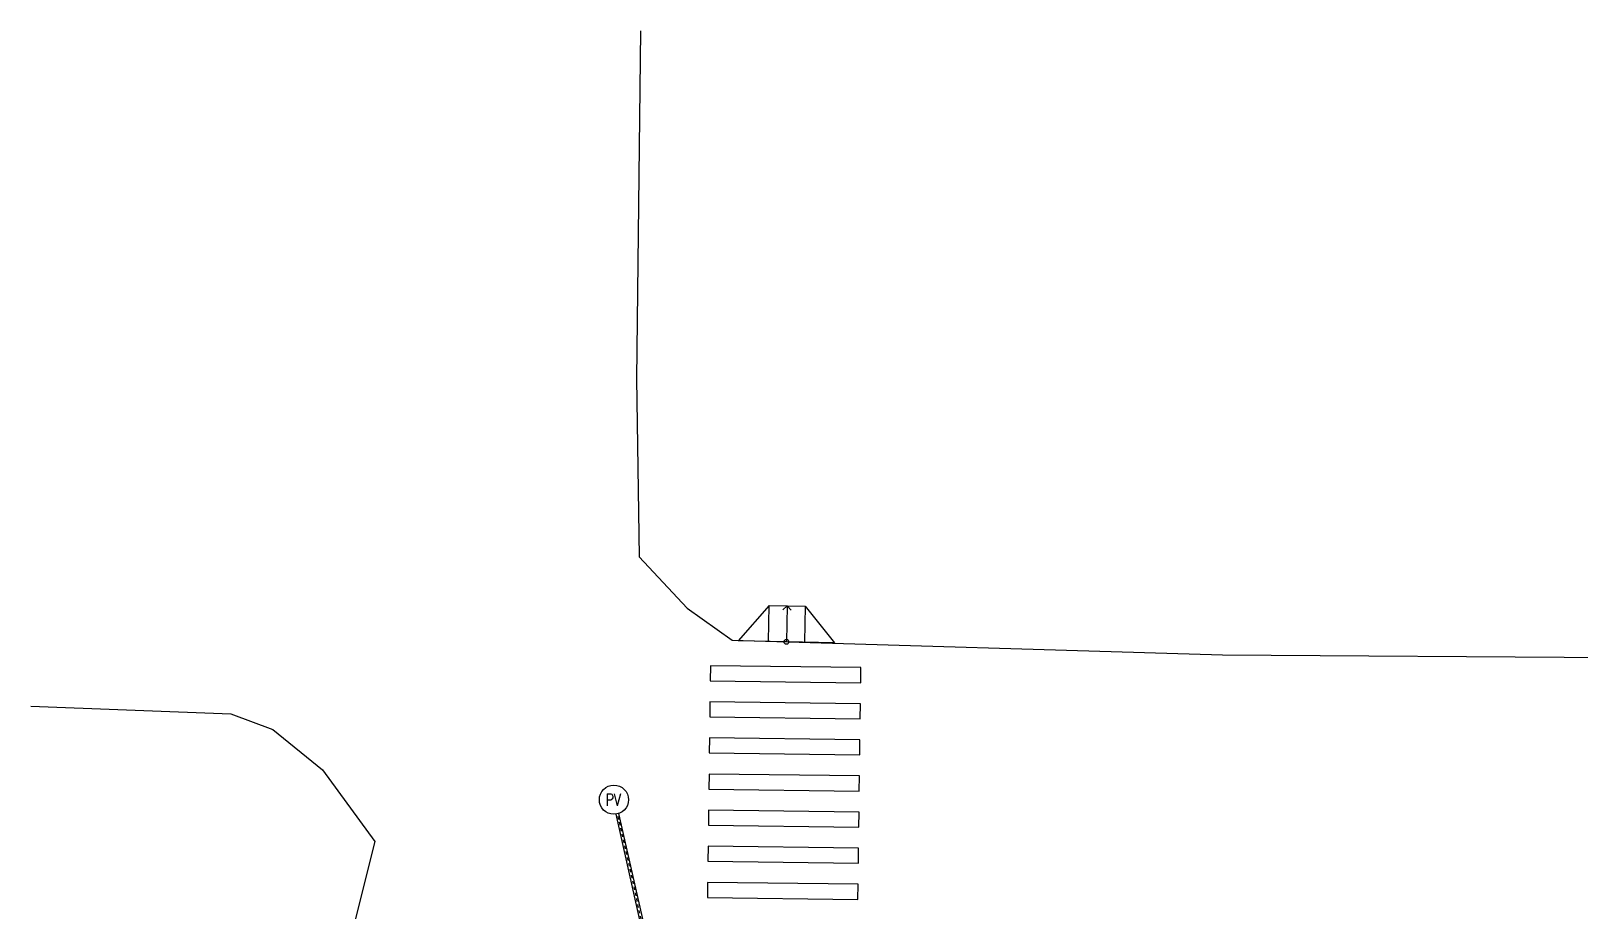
# Model space of a CAD drawing. Header units: inches. Extents: x 542787 to 543192, y 9574025 to 9574373.
# Drawn here: x 542979.2 to 543030.6, y 9574145.8 to 9574175 of the extents above; entities that cross this region are included whole.
import ezdxf

# ---------------------------------------------------------------- set-up
doc = ezdxf.new("R2010")
doc.units = ezdxf.units.IN
doc.header["$MEASUREMENT"] = 0
doc.linetypes.add('CONTINUO', pattern=[0])
doc.linetypes.add('DASHDOT', pattern=[1, 0.5, -0.25, 0, -0.25])
for name, color, linetype in [('EIXO', 8, 'Continuous'), ('I-ARQ', 8, 'Continuous'), ('I-ESGOTO', 6, 'Continuous'), ('I-NORMO_INST', 4, 'Continuous')]:
    doc.layers.add(name, color=color, linetype=linetype)
doc.styles.add('50', font='ROMANS.SHX', dxfattribs={"width": 0.7, "height": 0.1})

# ---------------------------------------------------------------- blocks, each defined once
blk = doc.blocks.new('MARACANAÚ')
at = {"layer": 'I-ARQ', "linetype": 'CONTINUO'}
for p, q in [((543184.894, 9574066.559), (543185.009, 9574084.044)), ((543184.408, 9574050.269), (543184.894, 9574066.559)), ((543183.342, 9574048.777), (543184.408, 9574050.269)), ((543181.641, 9574047.183), (543183.342, 9574048.777)), ((543164.164, 9574047.224), (543175.723, 9574047.089)), ((543175.723, 9574047.089), (543181.641, 9574047.183)), ((543188.72, 9574036.66), (543191.102, 9574038.403)), ((543191.102, 9574038.403), (543201.133, 9574035.883)), ((543187.376, 9574035.017), (543188.72, 9574036.66)), ((543186.862, 9574033.623), (543187.376, 9574035.017)), ((543186.598, 9574026.98), (543186.862, 9574033.623))]:
    blk.add_line(p, q, dxfattribs=at)
at = {"layer": 'I-ARQ'}
for p, q in [((543185.321, 9574054.547), (543185.257, 9574049.547)), ((543185.821, 9574054.54), (543185.321, 9574054.547)), ((543185.757, 9574049.541), (543185.821, 9574054.54)), ((543186.521, 9574054.531), (543186.457, 9574049.532)), ((543187.021, 9574054.525), (543186.521, 9574054.531)), ((543186.957, 9574049.525), (543187.021, 9574054.525)), ((543187.721, 9574054.516), (543187.657, 9574049.516)), ((543188.221, 9574054.509), (543187.721, 9574054.516)), ((543188.157, 9574049.51), (543188.221, 9574054.509)), ((543188.921, 9574054.5), (543188.857, 9574049.501)), ((543189.421, 9574054.494), (543188.921, 9574054.5)), ((543189.357, 9574049.494), (543189.421, 9574054.494)), ((543190.121, 9574054.485), (543190.057, 9574049.485)), ((543190.621, 9574054.479), (543190.121, 9574054.485)), ((543190.557, 9574049.479), (543190.621, 9574054.479)), ((543191.321, 9574054.47), (543191.257, 9574049.47)), ((543191.821, 9574054.463), (543191.321, 9574054.47)), ((543191.757, 9574049.464), (543191.821, 9574054.463)), ((543192.521, 9574054.454), (543192.457, 9574049.455)), ((543193.021, 9574054.448), (543192.521, 9574054.454)), ((543192.957, 9574049.448), (543193.021, 9574054.448)), ((543185.257, 9574049.547), (543185.757, 9574049.541)), ((543186.457, 9574049.532), (543186.957, 9574049.525)), ((543187.657, 9574049.516), (543188.157, 9574049.51)), ((543188.857, 9574049.501), (543189.357, 9574049.494)), ((543190.057, 9574049.485), (543190.557, 9574049.479)), ((543191.257, 9574049.47), (543191.757, 9574049.464)), ((543192.457, 9574049.455), (543192.957, 9574049.448))]:
    blk.add_line(p, q, dxfattribs=at)
at = {"layer": 'I-ARQ', "linetype": 'Continuous', "ltscale": 3}
for p, q in [((543183.276, 9574052.694), (543184.493, 9574053.673)), ((543184.493, 9574053.673), (543184.436, 9574050.473)), ((543183.254, 9574051.494), (543183.276, 9574052.694)), ((543183.276, 9574052.694), (543184.475, 9574052.673)), ((543183.265, 9574052.094), (543183.409, 9574052.233)), ((543183.265, 9574052.094), (543184.465, 9574052.073)), ((543183.265, 9574052.094), (543183.404, 9574051.95)), ((543183.254, 9574051.494), (543184.436, 9574050.473)), ((543184.454, 9574051.473), (543183.254, 9574051.494))]:
    blk.add_line(p, q, dxfattribs=at)
blk.add_circle((543184.465, 9574052.073), 0.0798, dxfattribs=at)
blk = doc.blocks.new('*U40')
at = {"color": 2}
blk.add_wipeout([(0.037, 0.043), (20.502, -17.857), (20.427, -17.943), (-0.037, -0.043)], dxfattribs=at)
for p, q in [((0.033, 0.038), (20.498, -17.862)), ((-0.033, -0.038), (20.432, -17.938))]:
    blk.add_line(p, q)
at = {"layer": 'EIXO', "linetype": 'DASHDOT', "ltscale": 0.01}
blk.add_line((0, 0), (20.465, -17.9), dxfattribs=at)

msp = doc.modelspace()

# ---------------------------------------------------------------- block references
at = {"layer": 'I-ARQ', "rotation": 270}
msp.add_blockref('MARACANAÚ', (-9031047.807, 10117339.169), dxfattribs=at)

# ---------------------------------------------------------------- next in the draw order: block references
at = {"layer": 'I-ESGOTO', "color": 2, "rotation": 143.892594690685}
msp.add_blockref('*U40', (543004.641, 9574122.468), dxfattribs=at)

# ---------------------------------------------------------------- next in the draw order: linework, layer by layer
msp.add_circle((542998.536, 9574149.458), 0.484)

# ---------------------------------------------------------------- next in the draw order: texts
at = {"layer": 'I-NORMO_INST', "style": '50', "width": 0.75}
msp.add_text('PV', height=0.4, dxfattribs=at).set_placement((542998.263, 9574149.258, 0.068))

doc.saveas('drawing.dxf')
